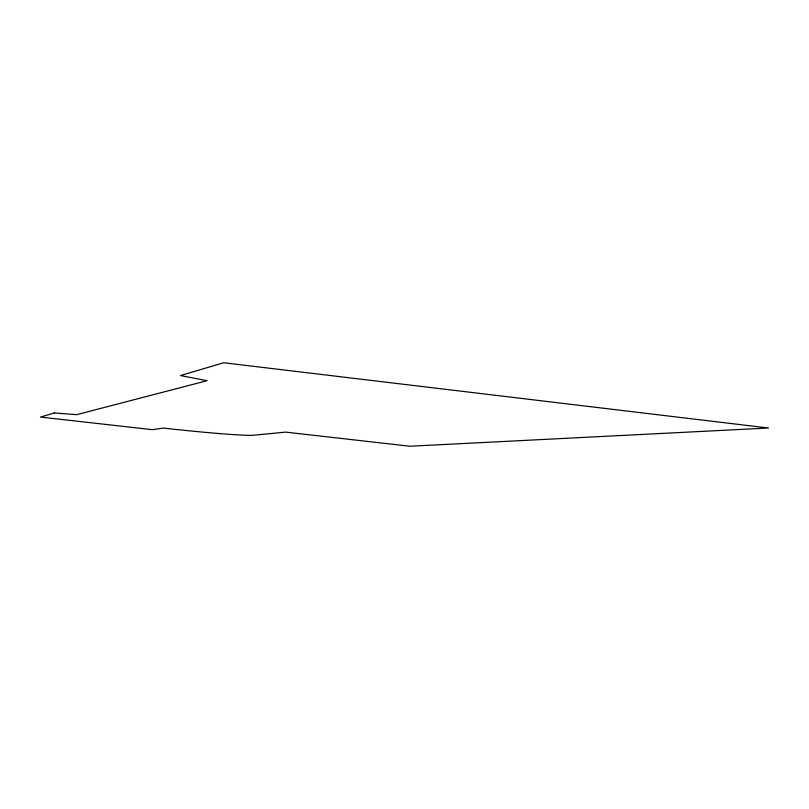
<?xml version="1.0" encoding="UTF-8"?>
<svg xmlns="http://www.w3.org/2000/svg" width="809" height="809" viewBox="0 0 809 809"><rect width="100%" height="100%" fill="white"/><g stroke="black" fill="none" stroke-linecap="round" stroke-linejoin="round"><path stroke-width="1.21" d="M54.355 412.954L40.45 417.07L152.456 429.68L163.337 428.072A80.566 3.105 6.1 0 0 253.561 435.232L285.668 432.117L409.87 446.244L768.55 428.012L223.719 362.756L180.518 375.558L207.033 380.715L76.633 414.673L54.355 412.954"/></g></svg>
